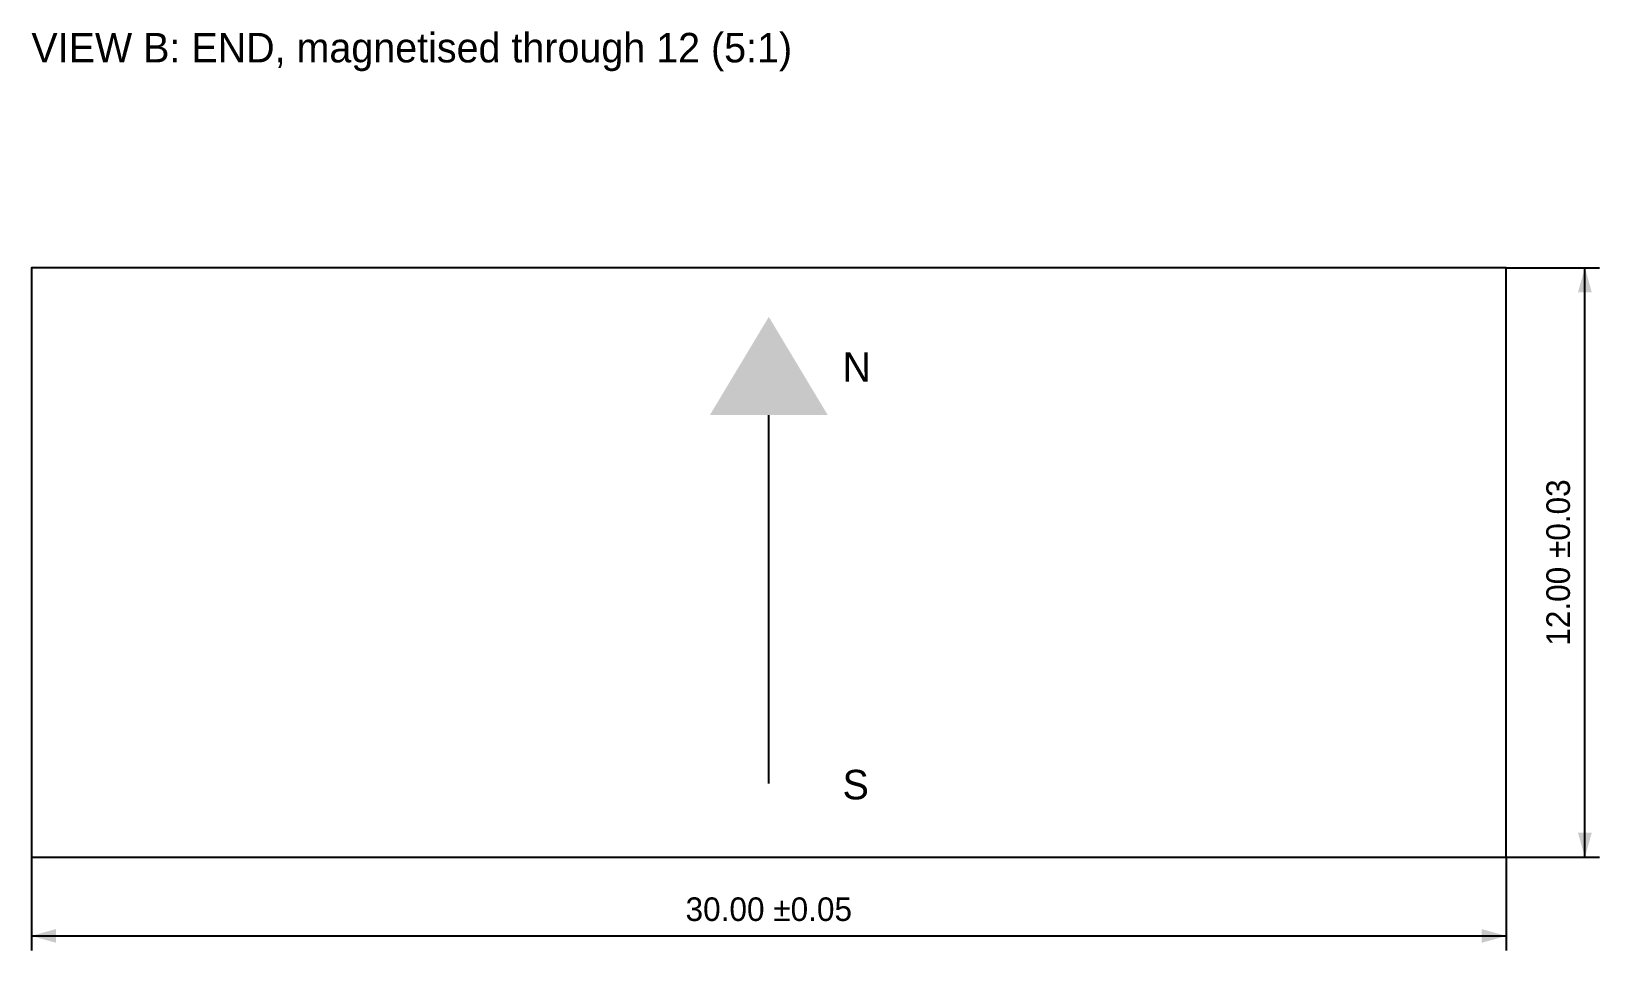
# Model space of a CAD drawing. Header units: millimetres. Extents: x 0 to 164, y -2 to 20.
# Drawn here: x 131.9 to 163.8, y -1.9 to 16.81 of the extents above.
import ezdxf
from ezdxf.enums import TextEntityAlignment as Align

# ---------------------------------------------------------------- set-up
doc = ezdxf.new("R2010")
doc.units = ezdxf.units.MM
for name, color, linetype in [('DIM', 3, 'Continuous'), ('OUTLINE', 7, 'Continuous'), ('TEXT', 3, 'Continuous'), ('THIN', 7, 'Continuous')]:
    doc.layers.add(name, color=color, linetype=linetype)

msp = doc.modelspace()

# ---------------------------------------------------------------- hatches: boundary and pattern name
at = {"layer": 'DIM'}
for points in [[(163.5, 12), (163.36, 11.5), (163.64, 11.5)], [(145.7, 9), (148.1, 9), (146.9, 11)], [(163.5, 0), (163.64, 0.5), (163.36, 0.5)], [(131.9, -1.6), (132.4, -1.74), (132.4, -1.46)], [(161.9, -1.6), (161.4, -1.46), (161.4, -1.74)]]:
    msp.add_hatch(color=7, dxfattribs=at).paths.add_polyline_path(points)

# ---------------------------------------------------------------- linework, layer by layer
for p, q in [((161.9, 12), (163.8, 12)), ((163.5, 0), (163.5, 12)), ((131.9, 0), (131.9, -1.9)), ((161.9, 0), (161.9, -1.9)), ((161.9, 0), (163.8, 0)), ((131.9, -1.6), (161.9, -1.6))]:
    msp.add_line(p, q, dxfattribs=at)
at = {"layer": 'OUTLINE'}
msp.add_lwpolyline([(131.9, 0), (161.9, 0), (161.9, 12), (131.9, 12)], close=True, dxfattribs=at)
at = {"layer": 'THIN'}
msp.add_line((146.9, 1.5), (146.9, 9), dxfattribs=at)

# ---------------------------------------------------------------- texts
at = {"layer": 'DIM'}
msp.add_text('12.00 ±0.03', height=0.48, rotation=90, dxfattribs=at).set_placement((163.34, 6), align=Align.BOTTOM_CENTER)
msp.add_text('30.00 ±0.05', height=0.48, dxfattribs=at).set_placement((146.9, -1.44), align=Align.BOTTOM_CENTER)
at = {"layer": 'TEXT'}
for s, p in [('VIEW B: END, magnetised through 12 (5:1)', (131.9, 16)), ('N', (148.4, 9.5)), ('S', (148.4, 1))]:
    msp.add_text(s, height=0.6, dxfattribs=at).set_placement(p, align=Align.BOTTOM_LEFT)

doc.saveas('drawing.dxf')
